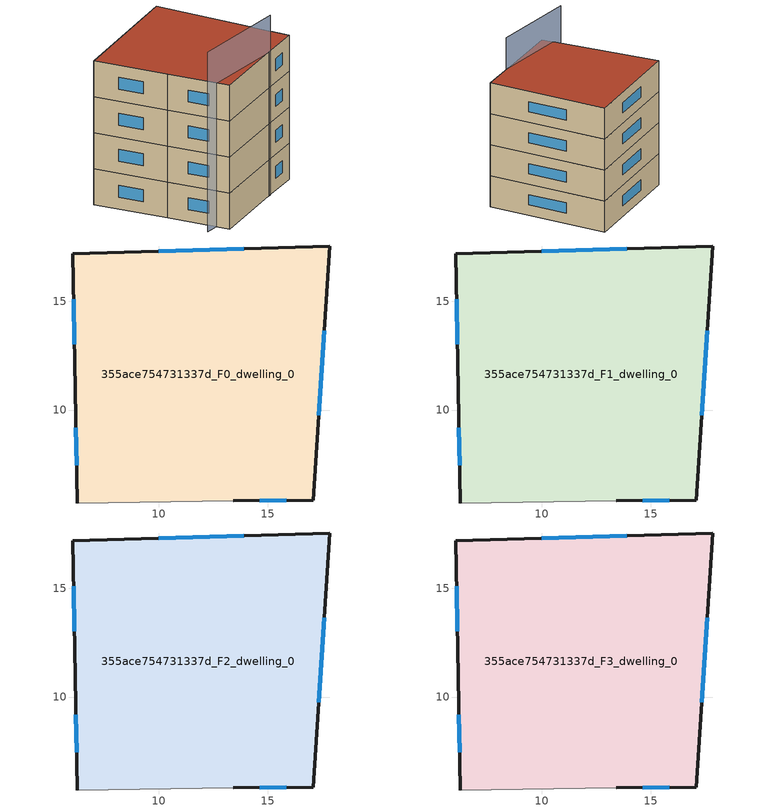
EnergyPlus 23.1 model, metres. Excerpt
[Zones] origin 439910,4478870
355ace754731337d_F0_dwelling_0
 floor ground (EU_floor_Construction): 17.85,17.54 17.09,5.86 13.41,5.82 6.25,5.73 6.15,10.93 6.04,17.2 z0
 wall outside (EU_wall_Construction): 13.41,5.82 17.09,5.86 17.85,17.54 6.04,17.2 6.15,10.93 6.25,5.73 z0:3
 wall adiabatic (EU_wall_Construction): 6.25,5.73 13.41,5.82 z0:3
 window (EU_Window_Construction): 14.64,5.84 15.86,5.85 / 6.18,9.19 6.21,7.47 / 6.07,15.1 6.11,13.03 / 13.9,17.43 9.99,17.31 / 17.34,9.77 17.6,13.64 z1:2
355ace754731337d_F1_dwelling_0
 floor to 355ace754731337d_F0_dwelling_0 (EU_floor_Construction): 17.85,17.54 17.09,5.86 13.41,5.82 6.25,5.73 6.15,10.93 6.04,17.2 z3
 wall outside (EU_wall_Construction): 13.41,5.82 17.09,5.86 17.85,17.54 6.04,17.2 6.15,10.93 6.25,5.73 z3:6
 wall adiabatic (EU_wall_Construction): 6.25,5.73 13.41,5.82 z3:6
 window (EU_Window_Construction): 14.64,5.84 15.86,5.85 / 6.18,9.19 6.21,7.47 / 6.07,15.1 6.11,13.03 / 13.9,17.43 9.99,17.31 / 17.34,9.77 17.6,13.64 z4:5
355ace754731337d_F2_dwelling_0
 floor to 355ace754731337d_F1_dwelling_0 (EU_floor_Construction): 17.85,17.54 17.09,5.86 13.41,5.82 6.25,5.73 6.15,10.93 6.04,17.2 z6
 wall outside (EU_wall_Construction): 13.41,5.82 17.09,5.86 17.85,17.54 6.04,17.2 6.15,10.93 6.25,5.73 z6:9
 wall adiabatic (EU_wall_Construction): 6.25,5.73 13.41,5.82 z6:9
 window (EU_Window_Construction): 14.64,5.84 15.86,5.85 / 6.18,9.19 6.21,7.47 / 6.07,15.1 6.11,13.03 / 13.9,17.43 9.99,17.31 / 17.34,9.77 17.6,13.64 z7:8
355ace754731337d_F3_dwelling_0
 floor to 355ace754731337d_F2_dwelling_0 (EU_floor_Construction): 17.85,17.54 17.09,5.86 13.41,5.82 6.25,5.73 6.15,10.93 6.04,17.2 z9
 wall outside (EU_wall_Construction): 13.41,5.82 17.09,5.86 17.85,17.54 6.04,17.2 6.15,10.93 6.25,5.73 z9:12
 wall adiabatic (EU_wall_Construction): 6.25,5.73 13.41,5.82 z9:12
 window (EU_Window_Construction): 14.64,5.84 15.86,5.85 / 6.18,9.19 6.21,7.47 / 6.07,15.1 6.11,13.03 / 13.9,17.43 9.99,17.31 / 17.34,9.77 17.6,13.64 z10:11
 roof outside (EU_roof_Construction): 17.09,5.86 17.85,17.54 6.04,17.2 6.15,10.93 6.25,5.73 13.41,5.82 z12
shading: 4.99,7 13.64,5.79 z0:15
[Building]
EU S2 Campaign: North Axis=0; Terrain=City; Solar Distribution=FullExterior
[Site:Location]
Madrid: Latitude=40.5; Longitude=-3.5; Time Zone=1; Elevation=609
[SizingPeriod:WeatherFileDays]
AnnualSizingPeriod: Begin Month=1; Begin Day of Month=1; End Month=12; End Day of Month=31; Day of Week for Start Day=Monday; Use Weather File Daylight Saving Period=No; Use Weather File Rain and Snow Indicators=No
[MATERIAL]
EU_InternalMass_Material: Roughness=MediumRough; Thickness=0.1; Conductivity=1; Density=1800; Specific Heat=900; Thermal Absorptance=0.9; Solar Absorptance=0.7; Visible Absorptance=0.7
[MATERIAL:NOMASS] Roughness=MediumRough; Thermal Absorptance=0.9; Solar Absorptance=0.7; Visible Absorptance=0.7
Name | Thermal Resistance
EU_wall_NoMass | 0.459673
EU_roof_NoMass | 0.495815
EU_floor_NoMass | 0.788942
[WINDOWMATERIAL:SIMPLEGLAZINGSYSTEM]
EU_Window_SimpleGlazing: UFactor=4.26103; Solar Heat Gain Coefficient=0.85; Visible Transmittance=0.85
[CONSTRUCTION]
EU_wall_Construction: EU_wall_NoMass
EU_roof_Construction: EU_roof_NoMass
EU_floor_Construction: EU_floor_NoMass
EU_Window_Construction: EU_Window_SimpleGlazing
EU_InternalMass_Construction: EU_InternalMass_Material
[ZONE] Type=1; Multiplier=1; Ceiling Height=autocalculate; Volume=393.095; Floor Area=autocalculate; Part of Total Floor Area=Yes
355ace754731337d_F0_dwelling_0; 355ace754731337d_F1_dwelling_0; 355ace754731337d_F2_dwelling_0; 355ace754731337d_F3_dwelling_0
[INTERNALMASS] Construction=EU_InternalMass_Construction; Surface Area=131.032
Name | Zone or ZoneList
355ace754731337d_F0_dwelling_0_EU_InternalMass | 355ace754731337d_F0_dwelling_0
355ace754731337d_F1_dwelling_0_EU_InternalMass | 355ace754731337d_F1_dwelling_0
355ace754731337d_F2_dwelling_0_EU_InternalMass | 355ace754731337d_F2_dwelling_0
355ace754731337d_F3_dwelling_0_EU_InternalMass | 355ace754731337d_F3_dwelling_0
[OTHEREQUIPMENT] Fuel Type=Electricity; Design Level Calculation Method=Watts/Area; Power per Zone Floor Area=1; Fraction Latent=0; Fraction Radiant=0; Fraction Lost=0; Carbon Dioxide Generation Rate=0; EndUse Subcategory=EU_Step8_InternalGains
Name | Zone or ZoneList or Space or SpaceList | Schedule
EU_Step8_InternalGain_355ace754731337d_F0_dwelling_0_f000 | 355ace754731337d_F0_dwelling_0 | EU_Step8_GainSchedule_355ace754731337d_F0_dwelling_0_f000
EU_Step8_InternalGain_355ace754731337d_F1_dwelling_0_f000 | 355ace754731337d_F1_dwelling_0 | EU_Step8_GainSchedule_355ace754731337d_F1_dwelling_0_f000
EU_Step8_InternalGain_355ace754731337d_F2_dwelling_0_f000 | 355ace754731337d_F2_dwelling_0 | EU_Step8_GainSchedule_355ace754731337d_F2_dwelling_0_f000
EU_Step8_InternalGain_355ace754731337d_F3_dwelling_0_f000 | 355ace754731337d_F3_dwelling_0 | EU_Step8_GainSchedule_355ace754731337d_F3_dwelling_0_f000
[ZONEVENTILATION:DESIGNFLOWRATE] Schedule=EU_AlwaysOn; Design Flow Rate Calculation Method=AirChanges/Hour; Air Changes per Hour=0.719161; Ventilation Type=Natural; Fan Pressure Rise=0; Fan Total Efficiency=1; Constant Term Coefficient=1; Temperature Term Coefficient=0; Velocity Term Coefficient=0; Velocity Squared Term Coefficient=0; Minimum Indoor Temperature=-100; Maximum Indoor Temperature=100; Delta Temperature=-100; Minimum Outdoor Temperature=-100; Maximum Outdoor Temperature=100; Maximum Wind Speed=40
Name | Zone or ZoneList or Space or SpaceList
EU_ConstantAir_355ace754731337d_F0_dwelling_0 | 355ace754731337d_F0_dwelling_0
EU_ConstantAir_355ace754731337d_F1_dwelling_0 | 355ace754731337d_F1_dwelling_0
EU_ConstantAir_355ace754731337d_F2_dwelling_0 | 355ace754731337d_F2_dwelling_0
EU_ConstantAir_355ace754731337d_F3_dwelling_0 | 355ace754731337d_F3_dwelling_0
[HVACTEMPLATE:THERMOSTAT] Constant Heating Setpoint=20; Constant Cooling Setpoint=50
EU_HeatOnly_355ace754731337d_F0_dwelling_0; EU_HeatOnly_355ace754731337d_F1_dwelling_0; EU_HeatOnly_355ace754731337d_F2_dwelling_0; EU_HeatOnly_355ace754731337d_F3_dwelling_0
[HVACTEMPLATE:ZONE:IDEALLOADSAIRSYSTEM] System Availability Schedule=EU_AlwaysOn; Maximum Heating Supply Air Temperature=50; Minimum Cooling Supply Air Temperature=13; Maximum Heating Supply Air Humidity Ratio=0.0156; Minimum Cooling Supply Air Humidity Ratio=0.0077; Heating Limit=NoLimit; Cooling Limit=NoLimit; Heating Availability Schedule=EU_AlwaysOn; Cooling Availability Schedule=EU_CoolingOff; Dehumidification Control Type=ConstantSensibleHeatRatio; Cooling Sensible Heat Ratio=0.7; Dehumidification Setpoint=60; Humidification Control Type=None; Humidification Setpoint=30; Outdoor Air Method=None; Outdoor Air Flow Rate per Person=0.00944; Outdoor Air Flow Rate per Zone Floor Area=0; Outdoor Air Flow Rate per Zone=0; Demand Controlled Ventilation Type=None; Outdoor Air Economizer Type=NoEconomizer; Heat Recovery Type=None; Sensible Heat Recovery Effectiveness=0.7; Latent Heat Recovery Effectiveness=0.65
Name | Template Thermostat
355ace754731337d_F0_dwelling_0 | EU_HeatOnly_355ace754731337d_F0_dwelling_0
355ace754731337d_F1_dwelling_0 | EU_HeatOnly_355ace754731337d_F1_dwelling_0
355ace754731337d_F2_dwelling_0 | EU_HeatOnly_355ace754731337d_F2_dwelling_0
355ace754731337d_F3_dwelling_0 | EU_HeatOnly_355ace754731337d_F3_dwelling_0
[SIZING:ZONE] Zone Cooling Design Supply Air Temperature Input Method=SupplyAirTemperature; Zone Cooling Design Supply Air Temperature=13; Zone Heating Design Supply Air Temperature Input Method=SupplyAirTemperature; Zone Heating Design Supply Air Temperature=50; Zone Cooling Design Supply Air Humidity Ratio=0.008; Zone Heating Design Supply Air Humidity Ratio=0.008; Cooling Design Air Flow Method=DesignDay; Cooling Design Air Flow Rate=0; Cooling Minimum Air Flow per Zone Floor Area=0.000762; Cooling Minimum Air Flow=0; Cooling Minimum Air Flow Fraction=0.2; Heating Design Air Flow Method=DesignDay; Heating Design Air Flow Rate=0; Heating Maximum Air Flow per Zone Floor Area=0.002032; Heating Maximum Air Flow=0.141576; Heating Maximum Air Flow Fraction=0.3; Account for Dedicated Outdoor Air System=No; Dedicated Outdoor Air System Control Strategy=NeutralSupplyAir; Dedicated Outdoor Air Low Setpoint Temperature for Design=autosize; Dedicated Outdoor Air High Setpoint Temperature for Design=autosize; Zone Load Sizing Method=Sensible Load Only No Latent Load; Zone Latent Cooling Design Supply Air Humidity Ratio Input Method=HumidityRatioDifference; Zone Cooling Design Supply Air Humidity Ratio Difference=0.005; Zone Latent Heating Design Supply Air Humidity Ratio Input Method=HumidityRatioDifference; Zone Humidification Design Supply Air Humidity Ratio Difference=0.005
355ace754731337d_F0_dwelling_0; 355ace754731337d_F1_dwelling_0; 355ace754731337d_F2_dwelling_0; 355ace754731337d_F3_dwelling_0
[SCHEDULE:CONSTANT]
Name | Hourly Value
EU_AlwaysOn | 1
EU_CoolingOff | 0
[SCHEDULE:FILE] Column Number=1; Rows to Skip at Top=0; Number of Hours of Data=8760; Column Separator=Comma; Interpolate to Timestep=No; Minutes per Item=60; Adjust Schedule for Daylight Savings=Yes
Name | File
EU_Step8_GainSchedule_355ace754731337d_F0_dwelling_0_f000 | ../../schedules/355ace754731337d/355ace754731337d_F0_dwelling_0_f000_gain.csv
EU_Step8_GainSchedule_355ace754731337d_F1_dwelling_0_f000 | ../../schedules/355ace754731337d/355ace754731337d_F1_dwelling_0_f000_gain.csv
EU_Step8_GainSchedule_355ace754731337d_F2_dwelling_0_f000 | ../../schedules/355ace754731337d/355ace754731337d_F2_dwelling_0_f000_gain.csv
EU_Step8_GainSchedule_355ace754731337d_F3_dwelling_0_f000 | ../../schedules/355ace754731337d/355ace754731337d_F3_dwelling_0_f000_gain.csv
